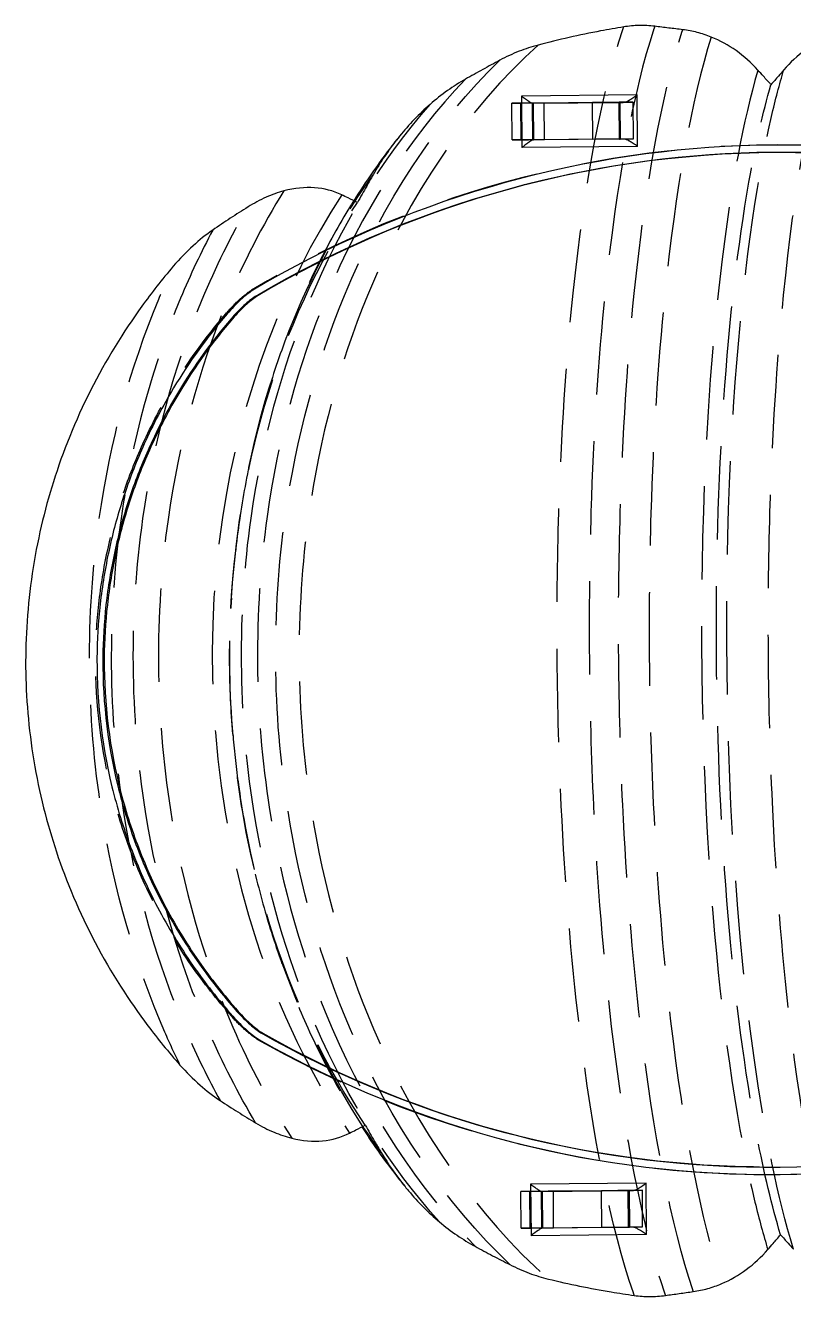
# Model space of a CAD drawing. Header units: millimetres. Extents: x -54 to 48, y -83 to 4.
# Drawn here: x -54.1 to -1.8, y -83 to 3.5 of the extents above; entities that cross this region are included whole.
import ezdxf

# ---------------------------------------------------------------- set-up
doc = ezdxf.new("R2010")
doc.units = ezdxf.units.MM
doc.linetypes.add('HIDDEN', pattern=[9.525, 6.35, -3.175])
doc.layers.get('0').update_dxf_attribs({"color": 253, "lineweight": 70, "true_color": 0x8faf8f})
doc.layers.add('Hidden', color=38, linetype='HIDDEN', lineweight=70, true_color=0x482605)

msp = doc.modelspace()

# ---------------------------------------------------------------- linework, layer by layer
at = {"color": 38, "lineweight": -3, "true_color": 0x482605}
for p, q in [((-12.489, -1.27), (-20.348, -1.348)), ((-20.348, -1.348), (-20.319, -4.847)), ((-12.459, -4.77), (-12.489, -1.27)), ((-19.588, -1.836), (-13.426, -1.776)), ((-19.51, -4.333), (-19.53, -1.836)), ((-18.782, -4.301), (-18.802, -1.829)), ((-15.497, -4.268), (-15.518, -1.796)), ((-13.687, -4.272), (-13.708, -1.778)), ((-13.653, -1.778), (-13.633, -4.274)), ((-13.408, -4.275), (-19.565, -4.336)), ((-18.782, -4.301), (-15.497, -4.268)), ((-13.687, -4.272), (-13.633, -4.274)), ((-12.459, -4.77), (-20.319, -4.847)), ((-38.373, -14.973), (-38.466, -14.97)), ((-40.1, -16.489), (-40.007, -16.492)), ((-39.707, -63.585), (-39.613, -63.588)), ((-37.954, -65.074), (-38.047, -65.071)), ((-5.822, -74.139), (-5.729, -74.142)), ((-11.87, -75.266), (-19.729, -75.343)), ((-19.729, -75.343), (-19.7, -78.843)), ((-18.969, -75.831), (-12.807, -75.771)), ((-18.891, -78.328), (-18.912, -75.831)), ((-18.163, -78.296), (-18.184, -75.824)), ((-14.879, -78.263), (-14.899, -75.791)), ((-13.069, -78.267), (-13.089, -75.774)), ((-13.035, -75.773), (-13.014, -78.269)), ((-11.841, -78.765), (-11.87, -75.266)), ((-12.789, -78.271), (-18.947, -78.331)), ((-18.163, -78.296), (-14.879, -78.263)), ((-13.069, -78.267), (-13.014, -78.269)), ((-11.841, -78.765), (-19.7, -78.843))]:
    msp.add_line(p, q, dxfattribs=at)
for centre, major_axis, start_param, end_param in [((-2.737, -77.495), (2.376, 72.781), 5.866426, 6.84203), ((-2.737, -77.495), (2.359, 72.281), 5.866426, 6.841791), ((-3.369, -1.861), (2.376, 72.781), 2.66619, 3.700438), ((-3.369, -1.861), (2.359, 72.281), 2.66643, 3.700198), ((-3.463, -1.858), (2.376, 72.781), 3.142185, 3.700438)]:
    msp.add_ellipse(centre, major_axis=major_axis, ratio=0.98243, start_param=start_param, end_param=end_param, dxfattribs=at)
at = {"color": 38, "lineweight": -3, "true_color": 0x482605, "extrusion": (5.5531e-17, -2.13792e-18, -1)}
for centre, major_axis, start_param, end_param in [((-18.315, -4.316), (2.5, 0.021), 4.21431, 4.524816), ((-20.51, -4.341), (1, 0.008), 0, 0.336026), ((-19.891, -78.337), (1, 0.008), 0, 0.336026), ((-17.697, -78.311), (2.5, 0.021), 4.21431, 4.524816)]:
    msp.add_ellipse(centre, major_axis=major_axis, ratio=0.007784, start_param=start_param, end_param=end_param, dxfattribs=at)
at = {"color": 38, "lineweight": -3, "true_color": 0x482605, "extrusion": (2.77764e-17, -2.36995e-18, -1)}
for centre, major_axis, start_param, end_param in [((-15.031, -4.284), (2.5, 0.021), 4.524816, 5.279856), ((-14.412, -78.279), (2.5, 0.021), 4.524816, 5.279856), ((-12.032, -78.259), (1, 0.008), 2.430421, 2.95402)]:
    msp.add_ellipse(centre, major_axis=major_axis, ratio=0.007784, start_param=start_param, end_param=end_param, dxfattribs=at)
at = {"color": 38, "lineweight": -3, "true_color": 0x482605, "extrusion": (5.55382e-17, -3.00525e-18, -1)}
msp.add_ellipse((-12.65, -4.264), major_axis=(1, 0.008), ratio=0.007784, start_param=2.430421, end_param=2.95402, dxfattribs=at)
at = {"color": 38, "lineweight": -3, "true_color": 0x482605, "extrusion": (2.76619e-17, -3.32375e-18, -1)}
msp.add_ellipse((-2.83, -77.492), major_axis=(-2.359, -72.281), ratio=0.98243, start_param=2.582987, end_param=3.141596, dxfattribs=at)
at = {"color": 38, "lineweight": -3, "true_color": 0x482605, "extrusion": (5.53746e-17, -5.09014e-18, -1)}
msp.add_ellipse((-3.463, -1.858), major_axis=(-2.359, -72.281), ratio=0.98243, start_param=6.283182, end_param=6.758348, dxfattribs=at)
at = {"color": 38, "lineweight": -3, "true_color": 0x482605}
for points, knots in [([(-13.398, 3.352), (-13.921, 3.267), (-14.445, 3.176), (-16.401, 2.809), (-17.825, 2.489), (-19.22, 2.122)], [0.009647133, 0.009647133, 0.009647133, 0.009647133, 0.011132677, 0.011132677, 0.015211279, 0.015211279, 0.015211279, 0.015211279]), ([(-11.286, 3.394), (-11.637, 3.437), (-11.99, 3.455), (-12.696, 3.441), (-13.048, 3.409), (-13.398, 3.352)], [-0.002157646, -0.002157646, -0.002157646, -0.002157646, -0.001079405, -0.001079405, 0, 0, 0, 0]), ([(-9.38, 3.163), (-9.699, 3.202), (-10.018, 3.24), (-10.653, 3.317), (-10.97, 3.356), (-11.286, 3.394)], [-0.00196119, -0.00196119, -0.00196119, -0.00196119, -0.000981137, -0.000981137, -0.000007094, -0.000007094, -0.000007094, -0.000007094]), ([(-7.44, 2.664), (-7.752, 2.789), (-8.072, 2.894), (-8.721, 3.061), (-9.049, 3.123), (-9.38, 3.163)], [-0.002044307, -0.002044307, -0.002044307, -0.002044307, -0.001017915, -0.001017915, 0, 0, 0, 0]), ([(-4.265, 0.409), (-4.712, 0.907), (-5.21, 1.354), (-6.279, 2.113), (-6.844, 2.424), (-7.44, 2.664)], [-0.003980538, -0.003980538, -0.003980538, -0.003980538, -0.001958214, -0.001958214, 0, 0, 0, 0]), ([(0.625, 2.744), (0.032, 2.492), (-0.527, 2.169), (-1.583, 1.39), (-2.073, 0.932), (-2.512, 0.426)], [-0.003983934, -0.003983934, -0.003983934, -0.003983934, -0.002023589, -0.002023589, 0, 0, 0, 0]), ([(-19.22, 2.122), (-19.66, 2.005), (-20.093, 1.862), (-20.962, 1.518), (-21.396, 1.315), (-21.819, 1.09)], [-0.002844853, -0.002844853, -0.002844853, -0.002844853, -0.00145614, -0.00145614, 0, 0, 0, 0]), ([(-21.819, 1.09), (-22.21, 0.881), (-22.599, 0.67), (-23.382, 0.239), (-23.776, 0.019), (-24.167, -0.203)], [-0.002718576, -0.002718576, -0.002718576, -0.002718576, -0.001371468, -0.001371468, -0.00000214, -0.00000214, -0.00000214, -0.00000214]), ([(-3.38, -0.577), (-3.552, -0.386), (-3.723, -0.194), (-4.018, 0.135), (-4.142, 0.272), (-4.265, 0.409)], [-0.001553942, -0.001553942, -0.001553942, -0.001553942, -0.000776027, -0.000776027, -0.000217337, -0.000217337, -0.000217337, -0.000217337]), ([(-2.512, 0.426), (-2.633, 0.287), (-2.754, 0.147), (-3.044, -0.188), (-3.212, -0.382), (-3.38, -0.577)], [-0.001336608, -0.001336608, -0.001336608, -0.001336608, -0.000777903, -0.000777903, 0, 0, 0, 0]), ([(-24.167, -0.203), (-24.585, -0.44), (-24.99, -0.7), (-25.792, -1.271), (-26.187, -1.583), (-26.568, -1.914)], [-0.00298586, -0.00298586, -0.00298586, -0.00298586, -0.001526382, -0.001526382, 0, 0, 0, 0]), ([(-20.348, -1.348), (-20.346, -1.349), (-20.344, -1.351), (-20.253, -1.414), (-20.16, -1.482), (-19.995, -1.601), (-19.924, -1.652), (-19.861, -1.695)], [0, 0, 0, 0, 0.0000072618, 0.0000072618, 0.0003361623, 0.0003361623, 0.0006163962, 0.0006163962, 0.0006163962, 0.0006163962]), ([(-19.861, -1.695), (-19.85, -1.703), (-19.839, -1.71), (-19.786, -1.745), (-19.743, -1.773), (-19.704, -1.794)], [0.0006163962, 0.0006163962, 0.0006163962, 0.0006163962, 0.0006650627, 0.0006650627, 0.0008642652, 0.0008642652, 0.0008642652, 0.0008642652]), ([(-13.234, -1.73), (-13.178, -1.708), (-13.12, -1.68), (-13.052, -1.643), (-13.039, -1.636), (-13.025, -1.628)], [0.0029266291, 0.0029266291, 0.0029266291, 0.0029266291, 0.0031258316, 0.0031258316, 0.0031744982, 0.0031744982, 0.0031744982, 0.0031744982]), ([(-13.025, -1.628), (-12.946, -1.583), (-12.862, -1.531), (-12.68, -1.409), (-12.582, -1.339), (-12.493, -1.273), (-12.491, -1.272), (-12.489, -1.27)], [0.0031744982, 0.0031744982, 0.0031744982, 0.0031744982, 0.0034547321, 0.0034547321, 0.0037836325, 0.0037836325, 0.0037908943, 0.0037908943, 0.0037908943, 0.0037908943]), ([(-26.568, -1.914), (-27.318, -2.569), (-28.009, -3.295), (-28.675, -4.115), (-28.711, -4.16), (-28.747, -4.205)], [-0.006240434, -0.006240434, -0.006240434, -0.006240434, -0.00322103, -0.00322103, -0.003047619, -0.003047619, -0.003047619, -0.003047619]), ([(-19.704, -1.794), (-19.699, -1.797), (-19.694, -1.8), (-19.647, -1.824), (-19.613, -1.836), (-19.588, -1.836)], [0.0008642652, 0.0008642652, 0.0008642652, 0.0008642652, 0.0008917661, 0.0008917661, 0.0011138972, 0.0011138972, 0.0011138972, 0.0011138972]), ([(-13.426, -1.776), (-13.377, -1.775), (-13.319, -1.762), (-13.25, -1.736), (-13.242, -1.733), (-13.234, -1.73)], [0.0026769971, 0.0026769971, 0.0026769971, 0.0026769971, 0.0028991283, 0.0028991283, 0.0029266291, 0.0029266291, 0.0029266291, 0.0029266291]), ([(-28.747, -4.204), (-29.03, -4.559), (-29.308, -4.92), (-29.582, -5.285), (-30.128, -6.015), (-30.892, -7.078), (-31.761, -8.462)], [0.002506479, 0.002506479, 0.002506479, 0.002506479, 0.004014229, 0.004014229, 0.004014229, 0.007022373, 0.007022373, 0.007022373, 0.007022373]), ([(-13.213, -4.32), (-13.22, -4.317), (-13.228, -4.314), (-13.299, -4.289), (-13.358, -4.275), (-13.408, -4.275)], [0.0008642652, 0.0008642652, 0.0008642652, 0.0008642652, 0.0008917661, 0.0008917661, 0.0011184694, 0.0011184694, 0.0011184694, 0.0011184694]), ([(-13.002, -4.421), (-13.015, -4.413), (-13.029, -4.406), (-13.098, -4.37), (-13.156, -4.342), (-13.213, -4.32)], [0.0006163962, 0.0006163962, 0.0006163962, 0.0006163962, 0.0006650627, 0.0006650627, 0.0008642652, 0.0008642652, 0.0008642652, 0.0008642652]), ([(-19.837, -4.488), (-19.9, -4.533), (-19.971, -4.586), (-20.133, -4.709), (-20.225, -4.779), (-20.315, -4.844), (-20.317, -4.846), (-20.319, -4.847)], [0.0031744982, 0.0031744982, 0.0031744982, 0.0031744982, 0.0034547321, 0.0034547321, 0.0037836325, 0.0037836325, 0.0037908943, 0.0037908943, 0.0037908943, 0.0037908943]), ([(-19.683, -4.384), (-19.721, -4.406), (-19.763, -4.435), (-19.816, -4.473), (-19.826, -4.48), (-19.837, -4.488)], [0.0029266291, 0.0029266291, 0.0029266291, 0.0029266291, 0.0031258316, 0.0031258316, 0.0031744982, 0.0031744982, 0.0031744982, 0.0031744982]), ([(-19.565, -4.336), (-19.59, -4.337), (-19.625, -4.351), (-19.672, -4.378), (-19.677, -4.381), (-19.683, -4.384)], [0.0026724249, 0.0026724249, 0.0026724249, 0.0026724249, 0.0028991283, 0.0028991283, 0.0029266291, 0.0029266291, 0.0029266291, 0.0029266291]), ([(-12.459, -4.77), (-12.461, -4.769), (-12.464, -4.767), (-12.554, -4.703), (-12.653, -4.635), (-12.837, -4.516), (-12.922, -4.464), (-13.002, -4.421)], [0, 0, 0, 0, 0.0000072618, 0.0000072618, 0.0003361623, 0.0003361623, 0.0006163962, 0.0006163962, 0.0006163962, 0.0006163962]), ([(-30.45, -6.71), (-30.595, -6.961), (-30.739, -7.212), (-31.092, -7.837), (-31.3, -8.21), (-31.506, -8.585)], [-0.002160483, -0.002160483, -0.002160483, -0.002160483, -0.00128745, -0.00128745, 0, 0, 0, 0]), ([(-32.58, -8.066), (-33.15, -7.79), (-33.77, -7.629), (-35.089, -7.535), (-35.791, -7.606), (-36.512, -7.797)], [-0.004507545, -0.004507545, -0.004507545, -0.004507545, -0.002275001, -0.002275001, 0, 0, 0, 0]), ([(-36.512, -7.797), (-36.924, -7.908), (-37.327, -8.055), (-38.144, -8.419), (-38.557, -8.642), (-38.953, -8.889)], [-0.00272223, -0.00272223, -0.00272223, -0.00272223, -0.001420128, -0.001420128, 0, 0, 0, 0]), ([(-31.506, -8.585), (-31.718, -8.483), (-31.93, -8.38), (-32.288, -8.207), (-32.434, -8.136), (-32.58, -8.066)], [-0.001435152, -0.001435152, -0.001435152, -0.001435152, -0.000717575, -0.000717575, -0.000223824, -0.000223824, -0.000223824, -0.000223824]), ([(-38.953, -8.889), (-39.357, -9.141), (-39.758, -9.398), (-40.557, -9.921), (-40.954, -10.188), (-41.348, -10.459)], [-0.002916157, -0.002916157, -0.002916157, -0.002916157, -0.001470346, -0.001470346, -0.000018577, -0.000018577, -0.000018577, -0.000018577]), ([(-41.348, -10.459), (-41.82, -10.783), (-42.269, -11.146), (-43.169, -11.966), (-43.616, -12.433), (-44.035, -12.923)], [-0.003686587, -0.003686587, -0.003686587, -0.003686587, -0.001946154, -0.001946154, 0, 0, 0, 0]), ([(-44.035, -12.923), (-44.803, -13.824), (-45.522, -14.737), (-47.409, -17.341), (-48.626, -19.304), (-50.703, -23.418), (-51.561, -25.568), (-52.796, -29.494), (-53.306, -31.636), (-53.955, -35.975), (-54.095, -38.174), (-54.062, -42.187), (-53.885, -44.382), (-53.163, -48.708), (-52.617, -50.839), (-51.317, -54.74), (-50.423, -56.873), (-48.278, -60.945), (-47.028, -62.884), (-45.098, -65.451), (-44.364, -66.349), (-43.581, -67.236)], [0.04330745, 0.04330745, 0.04330745, 0.04330745, 0.04666824, 0.04666824, 0.05301013, 0.05301013, 0.05935202, 0.05935202, 0.06537195, 0.06537195, 0.07139189, 0.07139189, 0.07741182, 0.07741182, 0.08343176, 0.08343176, 0.08977365, 0.08977365, 0.09611553, 0.09611553, 0.09947633, 0.09947633, 0.09947633, 0.09947633]), ([(-38.634, -14.549), (-38.905, -14.736), (-39.186, -14.96), (-39.772, -15.496), (-40.08, -15.816), (-40.377, -16.164)], [-0.003686579, -0.003686579, -0.003686579, -0.003686579, -0.001933052, -0.001933052, 0, 0, 0, 0]), ([(-38.466, -14.97), (-38.712, -15.14), (-38.971, -15.348), (-39.521, -15.85), (-39.815, -16.155), (-40.1, -16.489)], [-0.00365485, -0.00365485, -0.00365485, -0.00365485, -0.001933052, -0.001933052, 0, 0, 0, 0]), ([(-38.373, -14.973), (-38.618, -15.143), (-38.878, -15.351), (-39.428, -15.853), (-39.721, -16.158), (-40.007, -16.492)], [-0.00365485, -0.00365485, -0.00365485, -0.00365485, -0.001933052, -0.001933052, 0, 0, 0, 0]), ([(-40.377, -16.164), (-41.761, -17.78), (-42.909, -19.365), (-44.745, -22.411), (-45.423, -23.699), (-46.525, -26.131), (-46.967, -27.26), (-47.719, -29.49), (-48.033, -30.591), (-48.579, -32.952), (-48.801, -34.193), (-49.109, -36.663), (-49.194, -37.892), (-49.285, -42.087), (-48.951, -45.262), (-47.855, -49.754), (-47.446, -51.066), (-46.433, -53.767), (-45.818, -55.151), (-44.389, -57.879), (-43.571, -59.218), (-41.868, -61.666), (-40.992, -62.78), (-39.978, -63.923)], [-0.2422601, -0.2422601, -0.2422601, -0.2422601, -0.23544926, -0.23544926, -0.23095027, -0.23095027, -0.22705499, -0.22705499, -0.2231597, -0.2231597, -0.21926442, -0.21926442, -0.21536913, -0.21536913, -0.20537312, -0.20537312, -0.20062983, -0.20062983, -0.19588654, -0.19588654, -0.19098888, -0.19098888, -0.18609123, -0.18609123, -0.18609123, -0.18609123]), ([(-40.1, -16.489), (-41.468, -18.086), (-42.599, -19.648), (-44.409, -22.652), (-45.079, -23.923), (-46.165, -26.321), (-46.6, -27.433), (-47.343, -29.634), (-47.652, -30.719), (-48.191, -33.045), (-48.41, -34.27), (-48.712, -36.704), (-48.797, -37.917), (-48.886, -42.049), (-48.557, -45.183), (-47.476, -49.609), (-47.074, -50.902), (-46.074, -53.567), (-45.467, -54.931), (-44.059, -57.621), (-43.251, -58.943), (-41.572, -61.357), (-40.708, -62.456), (-39.707, -63.585)], [-0.2422601, -0.2422601, -0.2422601, -0.2422601, -0.23544926, -0.23544926, -0.23095027, -0.23095027, -0.22705499, -0.22705499, -0.2231597, -0.2231597, -0.21926442, -0.21926442, -0.21536913, -0.21536913, -0.20537312, -0.20537312, -0.20062983, -0.20062983, -0.19588654, -0.19588654, -0.19098888, -0.19098888, -0.18609123, -0.18609123, -0.18609123, -0.18609123]), ([(-40.007, -16.492), (-41.374, -18.09), (-42.506, -19.651), (-44.316, -22.655), (-44.985, -23.926), (-46.072, -26.324), (-46.507, -27.436), (-47.25, -29.638), (-47.559, -30.722), (-48.097, -33.049), (-48.316, -34.273), (-48.619, -36.707), (-48.704, -37.92), (-48.792, -42.052), (-48.464, -45.186), (-47.383, -49.612), (-46.981, -50.905), (-45.98, -53.57), (-45.374, -54.934), (-43.966, -57.624), (-43.158, -58.946), (-41.479, -61.36), (-40.615, -62.459), (-39.613, -63.588)], [-0.2422601, -0.2422601, -0.2422601, -0.2422601, -0.23544926, -0.23544926, -0.23095027, -0.23095027, -0.22705499, -0.22705499, -0.2231597, -0.2231597, -0.21926442, -0.21926442, -0.21536913, -0.21536913, -0.20537312, -0.20537312, -0.20062983, -0.20062983, -0.19588654, -0.19588654, -0.19098888, -0.19098888, -0.18609123, -0.18609123, -0.18609123, -0.18609123]), ([(-39.978, -63.923), (-39.67, -64.27), (-39.353, -64.587), (-38.758, -65.11), (-38.478, -65.325), (-38.208, -65.503)], [-0.003683202, -0.003683202, -0.003683202, -0.003683202, -0.001724645, -0.001724645, 0, 0, 0, 0]), ([(-39.707, -63.585), (-39.411, -63.917), (-39.108, -64.221), (-38.55, -64.71), (-38.292, -64.909), (-38.047, -65.071)], [-0.003683202, -0.003683202, -0.003683202, -0.003683202, -0.001724645, -0.001724645, -0.000031699, -0.000031699, -0.000031699, -0.000031699]), ([(-39.613, -63.588), (-39.318, -63.921), (-39.015, -64.224), (-38.457, -64.713), (-38.198, -64.912), (-37.954, -65.074)], [-0.003683202, -0.003683202, -0.003683202, -0.003683202, -0.001724645, -0.001724645, -0.000031699, -0.000031699, -0.000031699, -0.000031699]), ([(-43.581, -67.236), (-43.153, -67.717), (-42.698, -68.176), (-41.785, -68.978), (-41.33, -69.331), (-40.853, -69.646)], [-0.003683194, -0.003683194, -0.003683194, -0.003683194, -0.001736783, -0.001736783, 0, 0, 0, 0]), ([(-40.853, -69.646), (-40.454, -69.91), (-40.052, -70.169), (-39.245, -70.676), (-38.84, -70.924), (-38.433, -71.168)], [-0.002900276, -0.002900276, -0.002900276, -0.002900276, -0.001447749, -0.001447749, -0.000002686, -0.000002686, -0.000002686, -0.000002686]), ([(-38.433, -71.168), (-38.032, -71.408), (-37.615, -71.623), (-36.792, -71.971), (-36.387, -72.109), (-35.974, -72.213)], [-0.002720225, -0.002720225, -0.002720225, -0.002720225, -0.001300675, -0.001300675, 0, 0, 0, 0]), ([(-31.212, -71.444), (-30.862, -71.985), (-30.502, -72.518), (-30.133, -73.041), (-29.653, -73.721), (-29.168, -74.372), (-28.665, -75.01), (-28.534, -75.176), (-28.402, -75.341), (-28.269, -75.505)], [0.023158766, 0.023158766, 0.023158766, 0.023158766, 0.02440803, 0.02440803, 0.02440803, 0.026032115, 0.026032115, 0.026032115, 0.026454923, 0.026454923, 0.026454923, 0.026454923]), ([(-30.981, -71.326), (-30.769, -71.697), (-30.555, -72.066), (-30.191, -72.684), (-30.043, -72.932), (-29.894, -73.18)], [-0.002545638, -0.002545638, -0.002545638, -0.002545638, -0.00125767, -0.00125767, -0.000385158, -0.000385158, -0.000385158, -0.000385158]), ([(-35.974, -72.213), (-35.249, -72.39), (-34.546, -72.447), (-33.229, -72.326), (-32.612, -72.153), (-32.047, -71.866)], [-0.003891828, -0.003891828, -0.003891828, -0.003891828, -0.001926827, -0.001926827, 0, 0, 0, 0]), ([(-28.269, -75.505), (-28.191, -75.602), (-28.112, -75.697), (-27.391, -76.552), (-26.69, -77.261), (-25.932, -77.899)], [-0.003379175, -0.003379175, -0.003379175, -0.003379175, -0.003004276, -0.003004276, 0, 0, 0, 0]), ([(-19.729, -75.343), (-19.727, -75.344), (-19.725, -75.346), (-19.635, -75.41), (-19.541, -75.478), (-19.377, -75.596), (-19.305, -75.647), (-19.242, -75.69)], [0, 0, 0, 0, 0.0000072618, 0.0000072618, 0.0003361623, 0.0003361623, 0.0006163962, 0.0006163962, 0.0006163962, 0.0006163962]), ([(-19.242, -75.69), (-19.231, -75.698), (-19.22, -75.705), (-19.167, -75.741), (-19.124, -75.768), (-19.086, -75.789)], [0.0006163962, 0.0006163962, 0.0006163962, 0.0006163962, 0.0006650627, 0.0006650627, 0.0008642652, 0.0008642652, 0.0008642652, 0.0008642652]), ([(-19.086, -75.789), (-19.08, -75.792), (-19.075, -75.795), (-19.029, -75.819), (-18.994, -75.832), (-18.969, -75.831)], [0.0008642652, 0.0008642652, 0.0008642652, 0.0008642652, 0.0008917661, 0.0008917661, 0.0011138972, 0.0011138972, 0.0011138972, 0.0011138972]), ([(-12.807, -75.771), (-12.758, -75.77), (-12.7, -75.757), (-12.631, -75.732), (-12.623, -75.729), (-12.616, -75.726)], [0.0026769971, 0.0026769971, 0.0026769971, 0.0026769971, 0.0028991283, 0.0028991283, 0.0029266291, 0.0029266291, 0.0029266291, 0.0029266291]), ([(-12.616, -75.726), (-12.56, -75.704), (-12.501, -75.675), (-12.434, -75.638), (-12.42, -75.631), (-12.406, -75.623)], [0.0029266291, 0.0029266291, 0.0029266291, 0.0029266291, 0.0031258316, 0.0031258316, 0.0031744982, 0.0031744982, 0.0031744982, 0.0031744982]), ([(-12.406, -75.623), (-12.328, -75.579), (-12.243, -75.526), (-12.061, -75.404), (-11.964, -75.334), (-11.874, -75.269), (-11.872, -75.267), (-11.87, -75.266)], [0.0031744982, 0.0031744982, 0.0031744982, 0.0031744982, 0.0034547321, 0.0034547321, 0.0037836325, 0.0037836325, 0.0037908943, 0.0037908943, 0.0037908943, 0.0037908943]), ([(-25.932, -77.899), (-25.547, -78.222), (-25.146, -78.527), (-24.334, -79.082), (-23.925, -79.333), (-23.504, -79.562)], [-0.002985071, -0.002985071, -0.002985071, -0.002985071, -0.001458313, -0.001458313, 0, 0, 0, 0]), ([(-19.219, -78.483), (-19.351, -78.579), (-19.532, -78.719), (-19.696, -78.839), (-19.698, -78.841), (-19.7, -78.843)], [0.0031736222, 0.0031736222, 0.0031736222, 0.0031736222, 0.0037836325, 0.0037836325, 0.0037908943, 0.0037908943, 0.0037908943, 0.0037908943]), ([(-18.947, -78.331), (-18.974, -78.332), (-19.014, -78.349), (-19.062, -78.378), (-19.063, -78.378), (-19.064, -78.379)], [0.0026720018, 0.0026720018, 0.0026720018, 0.0026720018, 0.002922812, 0.002922812, 0.0029277459, 0.0029277459, 0.0029277459, 0.0029277459]), ([(-12.594, -78.315), (-12.595, -78.315), (-12.597, -78.314), (-12.669, -78.287), (-12.735, -78.271), (-12.789, -78.271)], [0.0008631484, 0.0008631484, 0.0008631484, 0.0008631484, 0.0008680824, 0.0008680824, 0.0011188926, 0.0011188926, 0.0011188926, 0.0011188926]), ([(-11.841, -78.765), (-11.843, -78.764), (-11.845, -78.762), (-12.011, -78.645), (-12.213, -78.509), (-12.383, -78.416)], [0, 0, 0, 0, 0.0000072618, 0.0000072618, 0.0006172722, 0.0006172722, 0.0006172722, 0.0006172722]), ([(-3.595, -79.783), (-3.473, -79.643), (-3.352, -79.503), (-3.063, -79.169), (-2.894, -78.974), (-2.726, -78.779)], [-0.001336608, -0.001336608, -0.001336608, -0.001336608, -0.000777891, -0.000777891, 0, 0, 0, 0]), ([(-2.726, -78.779), (-2.555, -78.971), (-2.383, -79.162), (-2.088, -79.491), (-1.965, -79.628), (-1.842, -79.766)], [-0.001553967, -0.001553967, -0.001553967, -0.001553967, -0.000776039, -0.000776039, -0.000217361, -0.000217361, -0.000217361, -0.000217361]), ([(-23.504, -79.562), (-23.108, -79.777), (-22.711, -79.989), (-21.921, -80.404), (-21.528, -80.607), (-21.134, -80.808)], [-0.002728198, -0.002728198, -0.002728198, -0.002728198, -0.001358298, -0.001358298, -0.000011756, -0.000011756, -0.000011756, -0.000011756]), ([(-6.731, -82.1), (-6.139, -81.848), (-5.58, -81.525), (-4.523, -80.746), (-4.033, -80.289), (-3.595, -79.783)], [-0.003983932, -0.003983932, -0.003983932, -0.003983932, -0.002023589, -0.002023589, 0, 0, 0, 0]), ([(-21.134, -80.808), (-20.708, -81.026), (-20.27, -81.22), (-19.396, -81.547), (-18.96, -81.682), (-18.518, -81.789)], [-0.002843863, -0.002843863, -0.002843863, -0.002843863, -0.001387594, -0.001387594, 0, 0, 0, 0]), ([(-18.518, -81.789), (-17.117, -82.129), (-15.688, -82.421), (-13.727, -82.75), (-13.202, -82.83), (-12.676, -82.905)], [0.127572497, 0.127572497, 0.127572497, 0.127572497, 0.131651099, 0.131651099, 0.133136643, 0.133136643, 0.133136643, 0.133136643]), ([(-8.663, -82.637), (-8.333, -82.59), (-8.006, -82.522), (-7.36, -82.342), (-7.042, -82.231), (-6.731, -82.1)], [-0.002044447, -0.002044447, -0.002044447, -0.002044447, -0.001026453, -0.001026453, 0, 0, 0, 0]), ([(-12.676, -82.905), (-12.326, -82.955), (-11.974, -82.979), (-11.267, -82.98), (-10.915, -82.955), (-10.565, -82.905)], [-0.002157642, -0.002157642, -0.002157642, -0.002157642, -0.001078237, -0.001078237, 0, 0, 0, 0]), ([(-10.565, -82.905), (-10.249, -82.861), (-9.933, -82.816), (-9.299, -82.727), (-8.981, -82.682), (-8.663, -82.637)], [-0.001955404, -0.001955404, -0.001955404, -0.001955404, -0.000981359, -0.000981359, -0.000001308, -0.000001308, -0.000001308, -0.000001308])]:
    msp.add_open_spline(points, degree=3, knots=knots, dxfattribs=at)
for points in [[(-28.747, -4.205), (-29.376, -4.993), (-29.943, -5.834), (-30.45, -6.71)], [(-31.673, -8.504), (-31.28, -7.903), (-30.871, -7.299), (-30.45, -6.71)], [(-29.894, -73.18), (-30.314, -72.598), (-30.73, -72.008), (-31.136, -71.405)], [(-29.894, -73.18), (-29.406, -73.992), (-28.864, -74.771), (-28.269, -75.505)], [(-19.064, -78.379), (-19.111, -78.407), (-19.165, -78.444), (-19.219, -78.483)], [(-12.383, -78.416), (-12.451, -78.378), (-12.525, -78.342), (-12.594, -78.315)]]:
    msp.add_open_spline(points, degree=3, dxfattribs=at)
at = {"color": 38, "lineweight": -3, "true_color": 0x482605, "extrusion": (-1.11447e-10, 2.19766e-10, -1)}
msp.add_open_spline([(-32.047, -71.866), (-31.902, -71.793), (-31.757, -71.719), (-31.402, -71.539), (-31.192, -71.433), (-30.981, -71.326)], degree=3, knots=[-0.001211329, -0.001211329, -0.001211329, -0.001211329, -0.000717578, -0.000717578, 0, 0, 0, 0], dxfattribs=at)
at = {"layer": 'Hidden', "lineweight": -3}
for p, q in [((-21.014, -1.834), (-20.403, -1.822)), ((-19.603, -1.83), (-21.014, -1.834)), ((-20.993, -4.334), (-21.014, -1.834)), ((-20.382, -4.322), (-20.403, -1.822)), ((-19.548, -1.832), (-19.603, -1.83)), ((-19.582, -4.33), (-19.603, -1.83)), ((-19.588, -1.836), (-19.586, -1.836)), ((-19.586, -1.836), (-13.429, -1.776)), ((-19.527, -4.332), (-19.548, -1.832)), ((-19.53, -1.836), (-19.53, -1.833)), ((-18.803, -1.801), (-15.518, -1.768)), ((-18.802, -1.829), (-18.803, -1.801)), ((-15.518, -1.796), (-15.518, -1.768)), ((-12.747, -1.753), (-13.708, -1.772)), ((-13.708, -1.772), (-13.654, -1.774)), ((-13.708, -1.778), (-13.708, -1.772)), ((-13.654, -1.774), (-13.653, -1.778)), ((-13.645, -1.756), (-12.747, -1.753)), ((-13.624, -4.256), (-13.645, -1.756)), ((-13.429, -1.776), (-13.426, -1.776)), ((-12.727, -4.253), (-12.747, -1.753)), ((-12.727, -4.253), (-13.687, -4.272)), ((-13.624, -4.256), (-12.727, -4.253)), ((-20.993, -4.334), (-20.382, -4.322)), ((-19.582, -4.33), (-20.993, -4.334)), ((-19.527, -4.332), (-19.582, -4.33)), ((-38.634, -14.549), (-38.727, -14.546)), ((-40.377, -16.164), (-40.471, -16.161)), ((-40.116, -36.097), (-40.12, -36.174)), ((-39.978, -44.782), (-39.972, -44.86)), ((-39.978, -63.923), (-40.071, -63.92)), ((-38.208, -65.503), (-38.301, -65.5)), ((-5.838, -74.639), (-5.745, -74.642)), ((-20.395, -75.83), (-19.784, -75.817)), ((-18.984, -75.825), (-20.395, -75.83)), ((-20.374, -78.329), (-20.395, -75.83)), ((-19.763, -78.317), (-19.784, -75.817)), ((-18.929, -75.827), (-18.984, -75.825)), ((-18.963, -78.325), (-18.984, -75.825)), ((-18.969, -75.831), (-18.968, -75.831)), ((-18.968, -75.831), (-12.81, -75.771)), ((-18.908, -78.327), (-18.929, -75.827)), ((-18.912, -75.831), (-18.912, -75.828)), ((-18.184, -75.796), (-14.9, -75.764)), ((-18.184, -75.824), (-18.184, -75.796)), ((-14.899, -75.791), (-14.9, -75.764)), ((-12.129, -75.748), (-13.09, -75.767)), ((-13.089, -75.774), (-13.09, -75.767)), ((-13.09, -75.767), (-13.035, -75.769)), ((-13.035, -75.769), (-13.035, -75.773)), ((-13.026, -75.751), (-12.129, -75.748)), ((-13.005, -78.251), (-13.026, -75.751)), ((-12.81, -75.771), (-12.807, -75.771)), ((-12.108, -78.248), (-12.129, -75.748)), ((-20.374, -78.329), (-19.763, -78.317)), ((-18.963, -78.325), (-20.374, -78.329)), ((-18.908, -78.327), (-18.963, -78.325)), ((-12.108, -78.248), (-13.069, -78.267)), ((-13.005, -78.251), (-12.108, -78.248))]:
    msp.add_line(p, q, dxfattribs=at)
at = {"layer": 'Hidden', "lineweight": -3, "extrusion": (5.5531e-17, -2.13792e-18, -1)}
for centre, major_axis, start_param, end_param in [((-18.336, -1.816), (2.5, 0.021), 3.739418, 4.524816), ((-18.315, -4.316), (2.5, 0.021), 3.739418, 4.21431), ((-20.51, -4.341), (1, 0.008), 6.095612, 6.283186), ((-17.718, -75.811), (2.5, 0.021), 3.739418, 4.524816), ((-17.697, -78.311), (2.5, 0.021), 3.739418, 4.21431), ((-19.891, -78.337), (1, 0.008), 6.095612, 6.283186)]:
    msp.add_ellipse(centre, major_axis=major_axis, ratio=0.007784, start_param=start_param, end_param=end_param, dxfattribs=at)
at = {"layer": 'Hidden', "lineweight": -3}
for centre, major_axis, ratio, start_param, end_param in [((-20.53, -1.842), (-1, -0.008), 0.007784, 2.805567, 3.329166), ((-12.671, -1.764), (-1, -0.008), 0.007784, 0.187573, 0.711172), ((-2.83, -77.492), (2.376, 72.781), 0.98243, 6.282675, 6.84203), ((-3.463, -1.858), (2.376, 72.781), 0.98243, 2.66619, 3.142185), ((-19.912, -75.837), (-1, -0.008), 0.007784, 2.805567, 3.329166), ((-12.052, -75.759), (-1, -0.008), 0.007784, 0.187573, 0.711172)]:
    msp.add_ellipse(centre, major_axis=major_axis, ratio=ratio, start_param=start_param, end_param=end_param, dxfattribs=at)
at = {"layer": 'Hidden', "lineweight": -3, "extrusion": (2.77764e-17, -2.36995e-18, -1)}
for centre, start_param in [((-15.052, -1.784), 4.524816), ((-15.031, -4.284), 5.279856), ((-14.433, -75.779), 4.524816), ((-14.412, -78.279), 5.279856)]:
    msp.add_ellipse(centre, major_axis=(2.5, 0.021), ratio=0.007784, start_param=start_param, end_param=5.310214, dxfattribs=at)
at = {"layer": 'Hidden', "lineweight": -3, "extrusion": (5.53746e-17, -5.09014e-18, -1)}
msp.add_ellipse((-3.463, -1.858), major_axis=(-2.359, -72.281), ratio=0.98243, start_param=5.72458, end_param=6.283182, dxfattribs=at)
at = {"layer": 'Hidden', "lineweight": -3}
for points, knots in [([(-12.676, -82.905), (-12.697, -82.846), (-12.718, -82.788), (-12.738, -82.728), (-14.257, -78.332), (-15.52, -72.048), (-16.418, -64.591), (-16.979, -59.93), (-17.391, -54.885), (-17.643, -49.612), (-17.801, -46.317), (-17.894, -42.955), (-17.922, -39.627), (-17.95, -36.3), (-17.913, -32.941), (-17.81, -29.654), (-17.646, -24.395), (-17.318, -19.372), (-16.835, -14.744), (-16.061, -7.339), (-14.903, -1.13), (-13.456, 3.179), (-13.437, 3.237), (-13.417, 3.295), (-13.398, 3.352)], [0.02135226, 0.02135226, 0.02135226, 0.02135226, 0.02163503, 0.02163503, 0.02163503, 0.04261446, 0.04261446, 0.04261446, 0.0557266, 0.0557266, 0.0557266, 0.06392169, 0.06392169, 0.06392169, 0.07211678, 0.07211678, 0.07211678, 0.08522892, 0.08522892, 0.08522892, 0.10620835, 0.10620835, 0.10620835, 0.10649137, 0.10649137, 0.10649137, 0.10649137]), ([(-11.286, 3.394), (-11.306, 3.336), (-11.325, 3.278), (-11.344, 3.219), (-12.753, -1.068), (-13.896, -7.276), (-14.659, -14.687), (-15.136, -19.319), (-15.46, -24.348), (-15.623, -29.616), (-15.724, -32.908), (-15.76, -36.272), (-15.732, -39.605), (-15.704, -42.938), (-15.612, -46.306), (-15.455, -49.606), (-15.205, -54.887), (-14.796, -59.94), (-14.242, -64.604), (-13.354, -72.067), (-12.107, -78.351), (-10.626, -82.727), (-10.605, -82.787), (-10.585, -82.846), (-10.565, -82.905)], [-0.10649511, -0.10649511, -0.10649511, -0.10649511, -0.10620835, -0.10620835, -0.10620835, -0.08522892, -0.08522892, -0.08522892, -0.07211678, -0.07211678, -0.07211678, -0.06392169, -0.06392169, -0.06392169, -0.0557266, -0.0557266, -0.0557266, -0.04261446, -0.04261446, -0.04261446, -0.02163503, -0.02163503, -0.02163503, -0.02134852, -0.02134852, -0.02134852, -0.02134852]), ([(-8.663, -82.637), (-8.675, -82.6), (-8.688, -82.563), (-8.7, -82.526), (-10.154, -78.178), (-11.386, -71.919), (-12.264, -64.486), (-12.812, -59.841), (-13.216, -54.808), (-13.464, -49.548), (-13.619, -46.261), (-13.711, -42.907), (-13.739, -39.587), (-13.767, -36.267), (-13.731, -32.917), (-13.631, -29.637), (-13.471, -24.391), (-13.15, -19.382), (-12.679, -14.769), (-11.926, -7.388), (-10.797, -1.205), (-9.416, 3.055), (-9.404, 3.091), (-9.392, 3.127), (-9.38, 3.163)], [-0.10585394, -0.10585394, -0.10585394, -0.10585394, -0.10567611, -0.10567611, -0.10567611, -0.08480182, -0.08480182, -0.08480182, -0.07175538, -0.07175538, -0.07175538, -0.06360136, -0.06360136, -0.06360136, -0.05544734, -0.05544734, -0.05544734, -0.04240091, -0.04240091, -0.04240091, -0.02152662, -0.02152662, -0.02152662, -0.02134852, -0.02134852, -0.02134852, -0.02134852]), ([(-7.44, 2.664), (-8.777, -1.548), (-9.88, -7.664), (-10.616, -14.964), (-11.078, -19.537), (-11.392, -24.503), (-11.549, -29.705), (-11.647, -32.956), (-11.682, -36.278), (-11.655, -39.57), (-11.627, -42.861), (-11.537, -46.187), (-11.384, -49.447), (-11.14, -54.661), (-10.742, -59.651), (-10.204, -64.256), (-9.345, -71.608), (-8.139, -77.799), (-6.731, -82.1)], [0.02157218, 0.02157218, 0.02157218, 0.02157218, 0.04240091, 0.04240091, 0.04240091, 0.05544734, 0.05544734, 0.05544734, 0.06360136, 0.06360136, 0.06360136, 0.07175538, 0.07175538, 0.07175538, 0.08480182, 0.08480182, 0.08480182, 0.10563029, 0.10563029, 0.10563029, 0.10563029]), ([(1.333, -82.021), (-0.054, -77.719), (-1.254, -71.528), (-2.108, -64.176), (-2.643, -59.571), (-3.039, -54.582), (-3.282, -49.367), (-3.434, -46.108), (-3.524, -42.781), (-3.552, -39.49), (-3.579, -36.198), (-3.545, -32.876), (-3.447, -29.625), (-3.291, -24.424), (-2.979, -19.457), (-2.52, -14.885), (-1.788, -7.585), (-0.692, -1.469), (0.625, 2.744)], [0.02157244, 0.02157244, 0.02157244, 0.02157244, 0.04240091, 0.04240091, 0.04240091, 0.05544734, 0.05544734, 0.05544734, 0.06360136, 0.06360136, 0.06360136, 0.07175538, 0.07175538, 0.07175538, 0.08480182, 0.08480182, 0.08480182, 0.10563055, 0.10563055, 0.10563055, 0.10563055]), ([(-19.22, 2.122), (-23.976, -2.169), (-28.005, -8.038), (-30.832, -14.921), (-32.739, -19.567), (-34.087, -24.602), (-34.825, -29.869), (-35.286, -33.161), (-35.503, -36.521), (-35.475, -39.849), (-35.447, -43.176), (-35.174, -46.537), (-34.658, -49.827), (-33.832, -55.092), (-32.4, -60.125), (-30.415, -64.768), (-27.473, -71.645), (-23.346, -77.507), (-18.518, -81.789)], [0.02318865, 0.02318865, 0.02318865, 0.02318865, 0.04261446, 0.04261446, 0.04261446, 0.0557266, 0.0557266, 0.0557266, 0.06392169, 0.06392169, 0.06392169, 0.07211678, 0.07211678, 0.07211678, 0.08522892, 0.08522892, 0.08522892, 0.10465447, 0.10465447, 0.10465447, 0.10465447]), ([(-21.134, -80.808), (-25.51, -76.651), (-29.253, -71.174), (-31.981, -64.828), (-33.978, -60.182), (-35.418, -55.142), (-36.249, -49.869), (-36.768, -46.573), (-37.042, -43.207), (-37.07, -39.874), (-37.098, -36.542), (-36.88, -33.175), (-36.416, -29.879), (-35.673, -24.604), (-34.318, -19.561), (-32.398, -14.911), (-29.776, -8.56), (-26.125, -3.076), (-21.819, 1.09)], [-0.10313722, -0.10313722, -0.10313722, -0.10313722, -0.08522892, -0.08522892, -0.08522892, -0.07211678, -0.07211678, -0.07211678, -0.06392169, -0.06392169, -0.06392169, -0.0557266, -0.0557266, -0.0557266, -0.04261446, -0.04261446, -0.04261446, -0.0247059, -0.0247059, -0.0247059, -0.0247059]), ([(-4.265, 0.409), (-4.273, 0.382), (-4.281, 0.356), (-4.289, 0.329), (-6.208, -6.212), (-7.584, -17.226), (-7.98, -29.584), (-8.287, -39.156), (-8.008, -49.397), (-7.213, -58.331), (-6.586, -65.379), (-5.63, -71.732), (-4.469, -76.555), (-4.189, -77.717), (-3.896, -78.795), (-3.595, -79.783)], [-0.08973797, -0.08973797, -0.08973797, -0.08973797, -0.08960482, -0.08960482, -0.08960482, -0.05722644, -0.05722644, -0.05722644, -0.03214929, -0.03214929, -0.03214929, -0.01236511, -0.01236511, -0.01236511, -0.0075967, -0.0075967, -0.0075967, -0.0075967]), ([(-1.842, -79.766), (-1.85, -79.737), (-1.859, -79.709), (-1.868, -79.681), (-3.925, -73.01), (-5.493, -61.9), (-6.099, -49.509), (-6.568, -39.913), (-6.46, -29.685), (-5.808, -20.8), (-5.295, -13.789), (-4.438, -7.495), (-3.344, -2.746), (-3.08, -1.601), (-2.802, -0.542), (-2.512, 0.426)], [-0.08973794, -0.08973794, -0.08973794, -0.08973794, -0.08960109, -0.08960109, -0.08960109, -0.05722419, -0.05722419, -0.05722419, -0.03214929, -0.03214929, -0.03214929, -0.01236511, -0.01236511, -0.01236511, -0.0075967, -0.0075967, -0.0075967, -0.0075967]), ([(-24.167, -0.203), (-27.996, -4.192), (-31.248, -9.252), (-33.641, -15.033), (-35.558, -19.665), (-36.911, -24.687), (-37.653, -29.941), (-38.116, -33.225), (-38.333, -36.577), (-38.306, -39.897), (-38.278, -43.217), (-38.004, -46.569), (-37.486, -49.852), (-36.657, -55.104), (-35.22, -60.124), (-33.225, -64.751), (-30.736, -70.527), (-27.399, -75.58), (-23.504, -79.562)], [-0.10108756, -0.10108756, -0.10108756, -0.10108756, -0.08480182, -0.08480182, -0.08480182, -0.07175538, -0.07175538, -0.07175538, -0.06360136, -0.06360136, -0.06360136, -0.05544734, -0.05544734, -0.05544734, -0.04240091, -0.04240091, -0.04240091, -0.02611542, -0.02611542, -0.02611542, -0.02611542]), ([(-2.726, -78.779), (-3.306, -76.85), (-3.85, -74.581), (-5.15, -67.78), (-5.828, -62.607), (-6.763, -51.567), (-7.037, -45.499), (-7.137, -33.594), (-6.964, -27.541), (-6.213, -16.555), (-5.621, -11.424), (-4.434, -4.705), (-3.928, -2.469), (-3.38, -0.577)], [0.03881643, 0.03881643, 0.03881643, 0.03881643, 0.04944528, 0.04944528, 0.06730058, 0.06730058, 0.08515919, 0.08515919, 0.1030178, 0.1030178, 0.1208731, 0.1208731, 0.13150196, 0.13150196, 0.13150196, 0.13150196]), ([(-25.932, -77.899), (-29.268, -74.187), (-32.14, -69.658), (-34.343, -64.561), (-36.327, -59.974), (-37.755, -54.997), (-38.579, -49.79), (-39.094, -46.535), (-39.365, -43.212), (-39.393, -39.92), (-39.42, -36.628), (-39.204, -33.304), (-38.744, -30.048), (-38.007, -24.839), (-36.662, -19.86), (-34.756, -15.269), (-32.637, -10.167), (-29.841, -5.633), (-26.568, -1.914)], [0.02790243, 0.02790243, 0.02790243, 0.02790243, 0.04240091, 0.04240091, 0.04240091, 0.05544734, 0.05544734, 0.05544734, 0.06360136, 0.06360136, 0.06360136, 0.07175538, 0.07175538, 0.07175538, 0.08480182, 0.08480182, 0.08480182, 0.09930055, 0.09930055, 0.09930055, 0.09930055]), ([(-36.512, -7.797), (-37.98, -10.147), (-39.285, -12.676), (-40.402, -15.363), (-42.311, -19.954), (-43.657, -24.933), (-44.394, -30.142), (-44.855, -33.398), (-45.072, -36.723), (-45.044, -40.014), (-45.016, -43.306), (-44.744, -46.629), (-44.229, -49.884), (-43.404, -55.091), (-41.975, -60.068), (-39.99, -64.655), (-38.828, -67.339), (-37.481, -69.866), (-35.974, -72.213)], [0.0347648, 0.0347648, 0.0347648, 0.0347648, 0.04240091, 0.04240091, 0.04240091, 0.05544734, 0.05544734, 0.05544734, 0.06360136, 0.06360136, 0.06360136, 0.07175538, 0.07175538, 0.07175538, 0.08480182, 0.08480182, 0.08480182, 0.09243767, 0.09243767, 0.09243767, 0.09243767]), ([(-32.58, -8.066), (-36.595, -14.224), (-39.476, -21.828), (-40.699, -30.002), (-42.134, -39.588), (-41.292, -49.822), (-38.396, -58.729), (-36.84, -63.514), (-34.68, -67.971), (-32.047, -71.866)], [-0.07861218, -0.07861218, -0.07861218, -0.07861218, -0.05722644, -0.05722644, -0.05722644, -0.03214929, -0.03214929, -0.03214929, -0.01867758, -0.01867758, -0.01867758, -0.01867758]), ([(-40.121, -36.195), (-39.872, -31.483), (-39.095, -26.791), (-36.362, -17.38), (-34.184, -12.616), (-31.506, -8.585)], [0.08892053, 0.08892053, 0.08892053, 0.08892053, 0.1030178, 0.1030178, 0.1194292, 0.1194292, 0.1194292, 0.1194292]), ([(-40.117, -36.099), (-39.829, -30.932), (-38.957, -25.881), (-37.511, -21.196), (-36.091, -16.596), (-34.108, -12.298), (-31.673, -8.504)], [-0.0453326, -0.0453326, -0.0453326, -0.0453326, -0.03214929, -0.03214929, -0.03214929, -0.0192079, -0.0192079, -0.0192079, -0.0192079]), ([(-31.761, -8.462), (-31.843, -8.594), (-31.927, -8.729), (-32.011, -8.866), (-32.773, -10.107), (-33.485, -11.392), (-34.147, -12.717), (-34.806, -14.037), (-35.414, -15.395), (-35.969, -16.787), (-36.52, -18.167), (-37.019, -19.579), (-37.465, -21.018), (-37.786, -22.052), (-38.213, -23.527), (-38.635, -25.374), (-38.973, -26.853), (-39.257, -28.351), (-39.486, -29.864), (-39.715, -31.374), (-39.889, -32.898), (-40.008, -34.43), (-40.052, -34.985), (-40.088, -35.54), (-40.116, -36.097)], [0.00702237, 0.00702237, 0.00702237, 0.00702237, 0.0073086, 0.0073086, 0.0073086, 0.00989162, 0.00989162, 0.00989162, 0.01246286, 0.01246286, 0.01246286, 0.01501162, 0.01501162, 0.01501162, 0.01684225, 0.01684225, 0.01684225, 0.01830681, 0.01830681, 0.01830681, 0.01976894, 0.01976894, 0.01976894, 0.02029833, 0.02029833, 0.02029833, 0.02029833]), ([(-38.433, -71.168), (-39.62, -69.185), (-40.697, -67.09), (-41.65, -64.891), (-43.655, -60.264), (-45.098, -55.244), (-45.93, -49.992), (-46.45, -46.71), (-46.725, -43.357), (-46.753, -40.038), (-46.781, -36.718), (-46.562, -33.365), (-46.097, -30.081), (-45.352, -24.827), (-43.993, -19.805), (-42.065, -15.174), (-41.149, -12.972), (-40.108, -10.875), (-38.953, -8.889)], [-0.09100251, -0.09100251, -0.09100251, -0.09100251, -0.08480182, -0.08480182, -0.08480182, -0.07175538, -0.07175538, -0.07175538, -0.06360136, -0.06360136, -0.06360136, -0.05544734, -0.05544734, -0.05544734, -0.04240091, -0.04240091, -0.04240091, -0.03619996, -0.03619996, -0.03619996, -0.03619996]), ([(-41.348, -10.459), (-42.143, -11.951), (-42.875, -13.497), (-43.541, -15.097), (-45.478, -19.747), (-46.843, -24.79), (-47.591, -30.064), (-48.059, -33.361), (-48.279, -36.728), (-48.251, -40.06), (-48.223, -43.393), (-47.947, -46.759), (-47.424, -50.055), (-46.588, -55.328), (-45.138, -60.368), (-43.124, -65.014), (-42.431, -66.612), (-41.673, -68.155), (-40.853, -69.646)], [-0.08974059, -0.08974059, -0.08974059, -0.08974059, -0.08522892, -0.08522892, -0.08522892, -0.07211678, -0.07211678, -0.07211678, -0.06392169, -0.06392169, -0.06392169, -0.0557266, -0.0557266, -0.0557266, -0.04261446, -0.04261446, -0.04261446, -0.03810305, -0.03810305, -0.03810305, -0.03810305]), ([(-43.581, -67.236), (-43.937, -66.502), (-44.28, -65.759), (-44.607, -65.004), (-46.621, -60.362), (-48.07, -55.329), (-48.905, -50.064), (-49.427, -46.774), (-49.703, -43.413), (-49.731, -40.086), (-49.759, -36.759), (-49.539, -33.398), (-49.072, -30.106), (-48.325, -24.839), (-46.96, -19.804), (-45.024, -15.157), (-44.709, -14.401), (-44.379, -13.657), (-44.035, -12.923)], [0.0404805, 0.0404805, 0.0404805, 0.0404805, 0.04261446, 0.04261446, 0.04261446, 0.0557266, 0.0557266, 0.0557266, 0.06392169, 0.06392169, 0.06392169, 0.07211678, 0.07211678, 0.07211678, 0.08522892, 0.08522892, 0.08522892, 0.08736314, 0.08736314, 0.08736314, 0.08736314]), ([(-40.471, -16.161), (-40.173, -15.813), (-39.866, -15.493), (-39.279, -14.957), (-38.998, -14.733), (-38.727, -14.546)], [0, 0, 0, 0, 0.001933052, 0.001933052, 0.003686579, 0.003686579, 0.003686579, 0.003686579]), ([(-40.071, -63.92), (-41.085, -62.777), (-41.961, -61.663), (-43.664, -59.215), (-44.482, -57.876), (-45.911, -55.148), (-46.526, -53.764), (-47.54, -51.063), (-47.948, -49.751), (-49.045, -45.259), (-49.378, -42.084), (-49.288, -37.889), (-49.202, -36.66), (-48.895, -34.19), (-48.673, -32.949), (-48.127, -30.588), (-47.812, -29.487), (-47.06, -27.257), (-46.618, -26.128), (-45.516, -23.696), (-44.838, -22.408), (-43.002, -19.362), (-41.854, -17.777), (-40.471, -16.161)], [0.18609123, 0.18609123, 0.18609123, 0.18609123, 0.19098888, 0.19098888, 0.19588654, 0.19588654, 0.20062983, 0.20062983, 0.20537312, 0.20537312, 0.21536913, 0.21536913, 0.21926442, 0.21926442, 0.2231597, 0.2231597, 0.22705499, 0.22705499, 0.23095027, 0.23095027, 0.23544926, 0.23544926, 0.2422601, 0.2422601, 0.2422601, 0.2422601]), ([(-39.983, -44.731), (-40.114, -43.142), (-40.189, -41.55), (-40.213, -38.711), (-40.185, -37.453), (-40.121, -36.195)], [0.080403832, 0.080403832, 0.080403832, 0.080403832, 0.085159195, 0.085159195, 0.088920528, 0.088920528, 0.088920528, 0.088920528]), ([(-30.981, -71.326), (-33.727, -67.301), (-35.984, -62.541), (-38.781, -53.443), (-39.607, -49.105), (-39.983, -44.731)], [0.05088919, 0.05088919, 0.05088919, 0.05088919, 0.06730058, 0.06730058, 0.08040383, 0.08040383, 0.08040383, 0.08040383]), ([(-31.136, -71.405), (-35.108, -65.331), (-38.008, -57.901), (-39.337, -49.924), (-39.616, -48.25), (-39.826, -46.556), (-39.973, -44.851)], [-0.07809897, -0.07809897, -0.07809897, -0.07809897, -0.05722419, -0.05722419, -0.05722419, -0.05284236, -0.05284236, -0.05284236, -0.05284236]), ([(-39.972, -44.86), (-39.877, -45.972), (-39.754, -47.08), (-39.602, -48.182), (-39.393, -49.701), (-39.129, -51.207), (-38.812, -52.697), (-38.495, -54.181), (-38.125, -55.647), (-37.703, -57.09), (-37.389, -58.165), (-36.931, -59.626), (-36.277, -61.355), (-35.746, -62.76), (-35.163, -64.134), (-34.53, -65.472), (-33.895, -66.815), (-33.209, -68.12), (-32.476, -69.384), (-32.069, -70.084), (-31.648, -70.771), (-31.212, -71.444)], [0, 0, 0, 0, 0.00335308, 0.00335308, 0.00335308, 0.00797491, 0.00797491, 0.00797491, 0.01258293, 0.01258293, 0.01258293, 0.01601647, 0.01601647, 0.01601647, 0.01880615, 0.01880615, 0.01880615, 0.02160729, 0.02160729, 0.02160729, 0.02315877, 0.02315877, 0.02315877, 0.02315877]), ([(-38.301, -65.5), (-38.571, -65.322), (-38.851, -65.107), (-39.446, -64.584), (-39.764, -64.267), (-40.071, -63.92)], [0, 0, 0, 0, 0.001724645, 0.001724645, 0.003683202, 0.003683202, 0.003683202, 0.003683202])]:
    msp.add_open_spline(points, degree=3, knots=knots, dxfattribs=at)
for points in [[(-39.974, -44.834), (-40.211, -41.939), (-40.258, -39.02), (-40.119, -36.14)], [(-40.119, -36.14), (-40.118, -36.126), (-40.117, -36.113), (-40.117, -36.099)], [(-39.973, -44.851), (-39.973, -44.845), (-39.973, -44.84), (-39.974, -44.834)]]:
    msp.add_open_spline(points, degree=3, dxfattribs=at)

doc.saveas('drawing.dxf')
